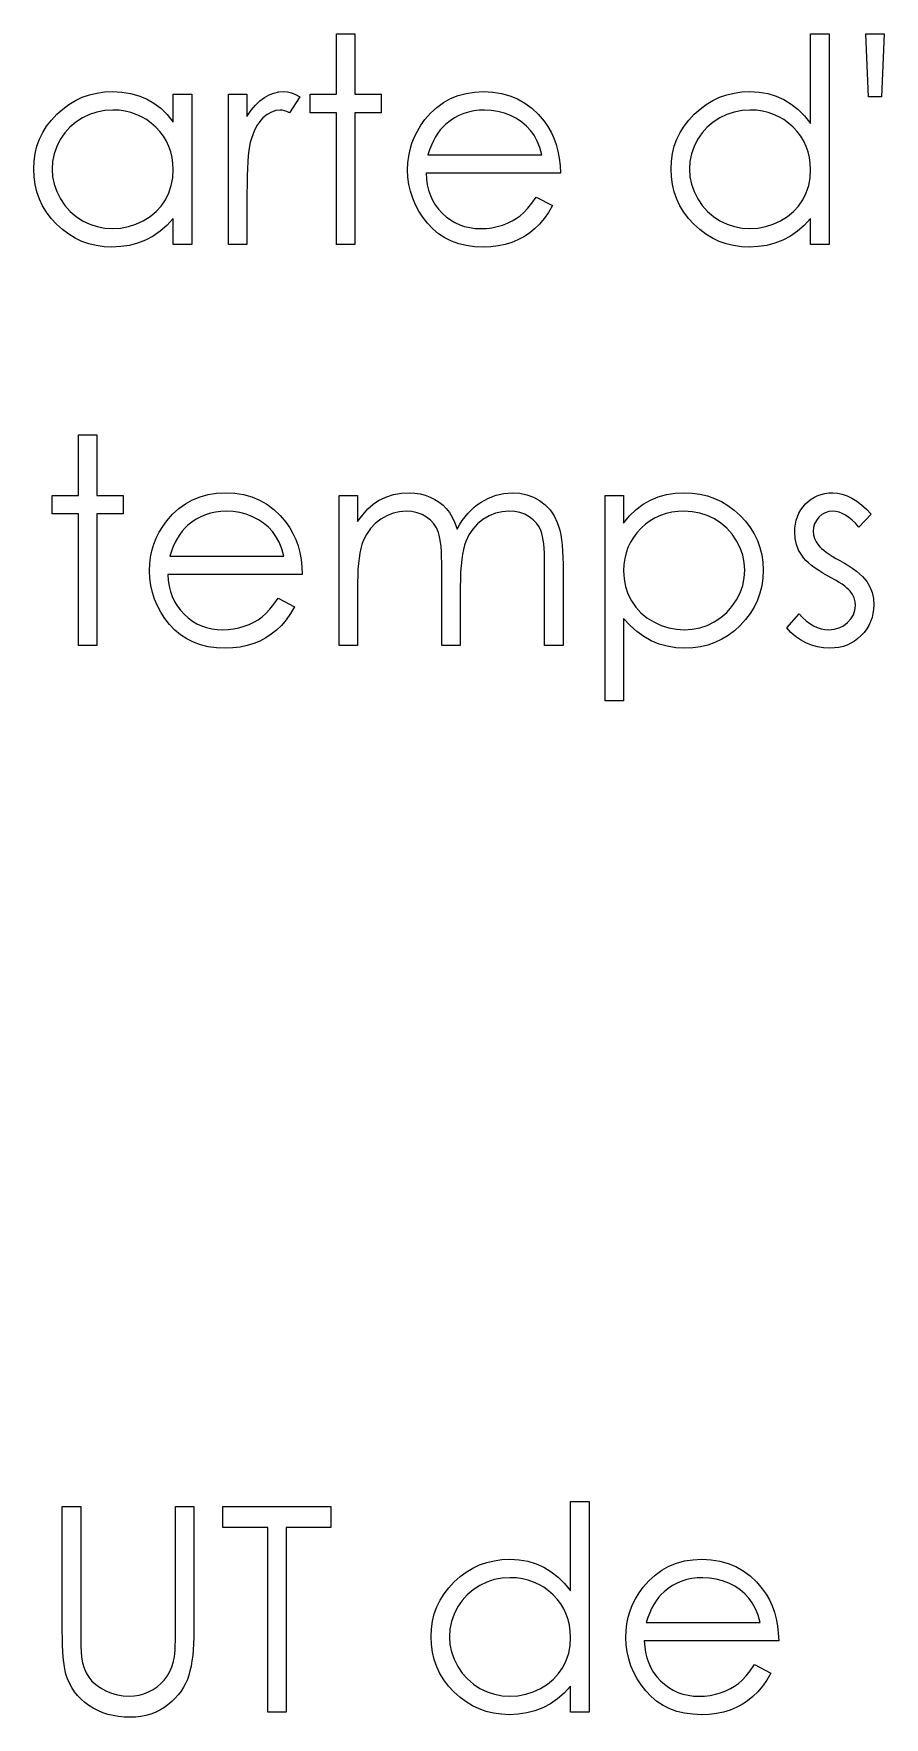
# Model space of a CAD drawing. Header units: millimetres. Extents: x 3 to 788, y -577 to 0.
# Drawn here: x 406.41 to 420.9, y -338.75 to -310.07 of the extents above; entities that cross this region are included whole.
import ezdxf

# ---------------------------------------------------------------- set-up
doc = ezdxf.new("R2010")
doc.units = ezdxf.units.MM
doc.layers.get('0').update_dxf_attribs({"lineweight": 25})

msp = doc.modelspace()

# ---------------------------------------------------------------- linework, layer by layer
at = {"color": 7, "linetype": 'Continuous', "flags": 128}
for points in [[(411.567, -310.074), (411.881, -310.074), (411.881, -310.074), (411.881, -311.106), (411.881, -311.106), (412.33, -311.106), (412.33, -311.106), (412.33, -311.42), (412.33, -311.42), (411.881, -311.42), (411.881, -311.42), (411.881, -313.663), (411.881, -313.663), (411.567, -313.663), (411.567, -313.663), (411.567, -311.42), (411.567, -311.42), (411.118, -311.42), (411.118, -311.42), (411.118, -311.106), (411.118, -311.106), (411.567, -311.106), (411.567, -311.106), (411.567, -310.074)], [(419.958, -310.074), (419.958, -313.663), (419.958, -313.663), (419.644, -313.663), (419.644, -313.663), (419.644, -313.221), (419.644, -313.221), (419.535, -313.339), (419.421, -313.44), (419.299, -313.524), (419.171, -313.591), (419.037, -313.642), (418.898, -313.679), (418.751, -313.701), (418.599, -313.708), (418.599, -313.708), (418.464, -313.702), (418.333, -313.684), (418.208, -313.653), (418.087, -313.611), (417.972, -313.557), (417.861, -313.49), (417.756, -313.412), (417.656, -313.32), (417.564, -313.221), (417.485, -313.116), (417.418, -313.006), (417.363, -312.891), (417.32, -312.77), (417.29, -312.645), (417.272, -312.513), (417.266, -312.377), (417.266, -312.377), (417.272, -312.244), (417.29, -312.115), (417.321, -311.992), (417.364, -311.873), (417.42, -311.759), (417.487, -311.65), (417.567, -311.546), (417.66, -311.447), (417.761, -311.357), (417.867, -311.278), (417.978, -311.211), (418.094, -311.157), (418.216, -311.115), (418.342, -311.085), (418.473, -311.067), (418.609, -311.061), (418.609, -311.061), (418.765, -311.069), (418.914, -311.094), (419.055, -311.137), (419.188, -311.196), (419.314, -311.272), (419.432, -311.364), (419.541, -311.474), (419.644, -311.601), (419.644, -311.601), (419.644, -310.074), (419.644, -310.074), (419.958, -310.074)], [(420.851, -311.15), (420.633, -311.15), (420.633, -311.15), (420.586, -310.074), (420.586, -310.074), (420.9, -310.074), (420.9, -310.074), (420.851, -311.15)], [(409.099, -311.106), (409.099, -313.663), (409.099, -313.663), (408.785, -313.663), (408.785, -313.663), (408.785, -313.221), (408.785, -313.221), (408.676, -313.339), (408.562, -313.44), (408.44, -313.524), (408.312, -313.591), (408.178, -313.642), (408.039, -313.679), (407.892, -313.701), (407.74, -313.708), (407.74, -313.708), (407.605, -313.702), (407.474, -313.684), (407.349, -313.653), (407.228, -313.611), (407.113, -313.557), (407.003, -313.49), (406.897, -313.412), (406.797, -313.32), (406.705, -313.221), (406.626, -313.116), (406.559, -313.006), (406.504, -312.891), (406.461, -312.77), (406.431, -312.645), (406.413, -312.513), (406.407, -312.377), (406.407, -312.377), (406.413, -312.244), (406.431, -312.115), (406.462, -311.992), (406.505, -311.873), (406.561, -311.759), (406.628, -311.65), (406.708, -311.546), (406.801, -311.447), (406.902, -311.357), (407.008, -311.278), (407.119, -311.211), (407.235, -311.157), (407.357, -311.115), (407.483, -311.085), (407.614, -311.067), (407.75, -311.061), (407.75, -311.061), (407.906, -311.068), (408.055, -311.092), (408.196, -311.131), (408.329, -311.185), (408.455, -311.256), (408.573, -311.345), (408.682, -311.453), (408.785, -311.579), (408.785, -311.579), (408.785, -311.106), (408.785, -311.106), (409.099, -311.106)], [(409.727, -311.106), (410.041, -311.106), (410.041, -311.106), (410.041, -311.482), (410.041, -311.482), (410.113, -311.378), (410.186, -311.29), (410.261, -311.218), (410.338, -311.16), (410.418, -311.117), (410.499, -311.085), (410.581, -311.067), (410.665, -311.061), (410.665, -311.061), (410.73, -311.066), (410.798, -311.082), (410.867, -311.11), (410.939, -311.148), (410.939, -311.148), (410.766, -311.42), (410.766, -311.42), (410.721, -311.401), (410.678, -311.386), (410.64, -311.378), (410.606, -311.375), (410.606, -311.375), (410.531, -311.383), (410.456, -311.408), (410.384, -311.451), (410.313, -311.509), (410.278, -311.545), (410.246, -311.586), (410.216, -311.631), (410.188, -311.681), (410.162, -311.735), (410.139, -311.794), (410.117, -311.858), (410.097, -311.926), (410.097, -311.926), (410.084, -311.987), (410.073, -312.062), (410.063, -312.151), (410.055, -312.254), (410.049, -312.37), (410.045, -312.501), (410.042, -312.645), (410.041, -312.804), (410.041, -312.804), (410.041, -313.663), (410.041, -313.663), (409.727, -313.663), (409.727, -313.663), (409.727, -311.106)], [(414.967, -312.856), (415.246, -313.002), (415.246, -313.002), (415.178, -313.119), (415.104, -313.224), (415.025, -313.318), (414.941, -313.4), (414.852, -313.47), (414.758, -313.532), (414.658, -313.585), (414.553, -313.63), (414.441, -313.664), (414.323, -313.689), (414.197, -313.703), (414.065, -313.708), (414.065, -313.708), (413.918, -313.702), (413.779, -313.683), (413.648, -313.651), (413.526, -313.607), (413.412, -313.55), (413.306, -313.481), (413.208, -313.399), (413.119, -313.304), (413.039, -313.202), (412.97, -313.096), (412.912, -312.987), (412.864, -312.874), (412.826, -312.758), (412.799, -312.64), (412.784, -312.517), (412.778, -312.391), (412.778, -312.391), (412.783, -312.274), (412.797, -312.159), (412.82, -312.047), (412.852, -311.939), (412.893, -311.833), (412.944, -311.732), (413.004, -311.633), (413.073, -311.537), (413.073, -311.537), (413.17, -311.426), (413.275, -311.329), (413.388, -311.247), (413.51, -311.18), (413.639, -311.128), (413.775, -311.09), (413.92, -311.068), (414.073, -311.061), (414.073, -311.061), (414.23, -311.068), (414.379, -311.092), (414.52, -311.132), (414.652, -311.186), (414.777, -311.257), (414.894, -311.344), (415.002, -311.446), (415.103, -311.564), (415.103, -311.564), (415.167, -311.656), (415.222, -311.753), (415.27, -311.856), (415.309, -311.964), (415.34, -312.077), (415.362, -312.197), (415.375, -312.321), (415.381, -312.452), (415.381, -312.452), (413.092, -312.452), (413.092, -312.452), (413.099, -312.553), (413.113, -312.649), (413.135, -312.741), (413.166, -312.828), (413.204, -312.91), (413.25, -312.988), (413.305, -313.061), (413.367, -313.13), (413.436, -313.191), (413.508, -313.245), (413.585, -313.291), (413.665, -313.328), (413.749, -313.357), (413.838, -313.377), (413.93, -313.39), (414.026, -313.394), (414.026, -313.394), (414.12, -313.391), (414.211, -313.379), (414.303, -313.36), (414.392, -313.334), (414.479, -313.302), (414.558, -313.264), (414.63, -313.222), (414.696, -313.175), (414.76, -313.119), (414.826, -313.046), (414.896, -312.959), (414.967, -312.856)], [(407.754, -311.375), (407.617, -311.383), (407.485, -311.408), (407.359, -311.449), (407.237, -311.507), (407.125, -311.579), (407.025, -311.665), (406.937, -311.764), (406.86, -311.877), (406.799, -311.997), (406.756, -312.122), (406.729, -312.25), (406.721, -312.381), (406.721, -312.381), (406.73, -312.511), (406.756, -312.639), (406.8, -312.764), (406.862, -312.886), (406.939, -312.999), (407.027, -313.1), (407.128, -313.187), (407.241, -313.26), (407.362, -313.319), (407.488, -313.36), (407.617, -313.386), (407.751, -313.394), (407.751, -313.394), (407.887, -313.386), (408.02, -313.361), (408.148, -313.32), (408.273, -313.262), (408.389, -313.189), (408.491, -313.105), (408.578, -313.009), (408.652, -312.902), (408.71, -312.785), (408.752, -312.66), (408.776, -312.529), (408.785, -312.39), (408.785, -312.39), (408.78, -312.284), (408.766, -312.183), (408.743, -312.085), (408.71, -311.993), (408.668, -311.904), (408.617, -311.82), (408.557, -311.741), (408.487, -311.666), (408.41, -311.598), (408.33, -311.538), (408.244, -311.488), (408.155, -311.448), (408.061, -311.415), (407.963, -311.393), (407.861, -311.379), (407.754, -311.375)], [(415.067, -312.138), (415.03, -312.014), (414.984, -311.903), (414.932, -311.805), (414.871, -311.721), (414.802, -311.647), (414.723, -311.58), (414.633, -311.521), (414.533, -311.47), (414.426, -311.428), (414.316, -311.399), (414.204, -311.38), (414.089, -311.375), (414.089, -311.375), (413.995, -311.378), (413.904, -311.39), (413.816, -311.408), (413.733, -311.434), (413.651, -311.469), (413.574, -311.509), (413.501, -311.559), (413.43, -311.615), (413.43, -311.615), (413.381, -311.661), (413.335, -311.713), (413.292, -311.77), (413.253, -311.832), (413.217, -311.901), (413.183, -311.974), (413.153, -312.053), (413.125, -312.138), (413.125, -312.138), (415.067, -312.138)], [(418.613, -311.375), (418.476, -311.383), (418.344, -311.408), (418.218, -311.449), (418.096, -311.507), (417.984, -311.579), (417.884, -311.665), (417.796, -311.764), (417.719, -311.877), (417.658, -311.997), (417.615, -312.122), (417.588, -312.25), (417.58, -312.381), (417.58, -312.381), (417.589, -312.511), (417.615, -312.639), (417.659, -312.764), (417.721, -312.886), (417.798, -312.999), (417.886, -313.1), (417.987, -313.187), (418.1, -313.26), (418.221, -313.319), (418.347, -313.36), (418.476, -313.386), (418.61, -313.394), (418.61, -313.394), (418.746, -313.386), (418.879, -313.361), (419.007, -313.32), (419.132, -313.262), (419.248, -313.189), (419.35, -313.105), (419.437, -313.009), (419.511, -312.902), (419.569, -312.785), (419.611, -312.66), (419.635, -312.529), (419.644, -312.39), (419.644, -312.39), (419.639, -312.284), (419.625, -312.183), (419.602, -312.085), (419.569, -311.993), (419.527, -311.904), (419.476, -311.82), (419.416, -311.741), (419.346, -311.666), (419.269, -311.598), (419.189, -311.538), (419.103, -311.488), (419.014, -311.448), (418.92, -311.415), (418.822, -311.393), (418.72, -311.379), (418.613, -311.375)], [(407.169, -316.907), (407.483, -316.907), (407.483, -316.907), (407.483, -317.939), (407.483, -317.939), (407.932, -317.939), (407.932, -317.939), (407.932, -318.253), (407.932, -318.253), (407.483, -318.253), (407.483, -318.253), (407.483, -320.497), (407.483, -320.497), (407.169, -320.497), (407.169, -320.497), (407.169, -318.253), (407.169, -318.253), (406.721, -318.253), (406.721, -318.253), (406.721, -317.939), (406.721, -317.939), (407.169, -317.939), (407.169, -317.939), (407.169, -316.907)], [(410.57, -319.689), (410.849, -319.835), (410.849, -319.835), (410.78, -319.953), (410.707, -320.058), (410.628, -320.152), (410.544, -320.233), (410.455, -320.304), (410.361, -320.366), (410.261, -320.419), (410.155, -320.463), (410.044, -320.497), (409.925, -320.522), (409.8, -320.537), (409.667, -320.541), (409.667, -320.541), (409.52, -320.535), (409.381, -320.516), (409.251, -320.485), (409.128, -320.441), (409.015, -320.384), (408.909, -320.314), (408.811, -320.232), (408.722, -320.138), (408.642, -320.035), (408.572, -319.929), (408.514, -319.82), (408.466, -319.707), (408.429, -319.591), (408.402, -319.473), (408.387, -319.35), (408.381, -319.225), (408.381, -319.225), (408.386, -319.107), (408.399, -318.992), (408.422, -318.881), (408.455, -318.772), (408.496, -318.667), (408.546, -318.565), (408.607, -318.466), (408.675, -318.371), (408.675, -318.371), (408.773, -318.259), (408.878, -318.162), (408.991, -318.081), (409.112, -318.013), (409.241, -317.961), (409.378, -317.923), (409.522, -317.902), (409.675, -317.894), (409.675, -317.894), (409.832, -317.902), (409.982, -317.926), (410.123, -317.965), (410.255, -318.02), (410.38, -318.09), (410.496, -318.177), (410.605, -318.28), (410.705, -318.397), (410.705, -318.397), (410.77, -318.489), (410.825, -318.586), (410.873, -318.689), (410.911, -318.797), (410.942, -318.911), (410.965, -319.03), (410.978, -319.155), (410.983, -319.285), (410.983, -319.285), (408.695, -319.285), (408.695, -319.285), (408.701, -319.386), (408.715, -319.483), (408.738, -319.575), (408.769, -319.662), (408.807, -319.744), (408.853, -319.821), (408.907, -319.894), (408.97, -319.963), (409.039, -320.025), (409.111, -320.079), (409.187, -320.124), (409.268, -320.161), (409.352, -320.19), (409.44, -320.211), (409.532, -320.223), (409.628, -320.227), (409.628, -320.227), (409.722, -320.224), (409.814, -320.213), (409.905, -320.194), (409.995, -320.168), (410.081, -320.136), (410.16, -320.098), (410.233, -320.056), (410.298, -320.009), (410.362, -319.952), (410.429, -319.879), (410.498, -319.792), (410.57, -319.689)], [(411.612, -317.939), (411.926, -317.939), (411.926, -317.939), (411.926, -318.383), (411.926, -318.383), (412.013, -318.268), (412.101, -318.17), (412.19, -318.089), (412.281, -318.024), (412.281, -318.024), (412.407, -317.967), (412.538, -317.926), (412.671, -317.902), (412.808, -317.894), (412.808, -317.894), (412.9, -317.899), (412.99, -317.912), (413.078, -317.935), (413.163, -317.968), (413.243, -318.008), (413.315, -318.053), (413.381, -318.105), (413.437, -318.163), (413.489, -318.231), (413.537, -318.311), (413.581, -318.404), (413.622, -318.512), (413.622, -318.512), (413.664, -318.438), (413.709, -318.369), (413.756, -318.305), (413.806, -318.245), (413.859, -318.19), (413.913, -318.139), (413.971, -318.093), (414.031, -318.052), (414.156, -317.983), (414.286, -317.933), (414.42, -317.904), (414.56, -317.894), (414.56, -317.894), (414.688, -317.902), (414.809, -317.927), (414.922, -317.969), (415.027, -318.027), (415.122, -318.1), (415.204, -318.186), (415.272, -318.285), (415.328, -318.398), (415.351, -318.461), (415.37, -318.532), (415.387, -318.61), (415.401, -318.695), (415.412, -318.788), (415.419, -318.888), (415.424, -318.996), (415.426, -319.111), (415.426, -319.111), (415.426, -320.497), (415.426, -320.497), (415.112, -320.497), (415.112, -320.497), (415.112, -319.11), (415.112, -319.11), (415.111, -319.012), (415.108, -318.921), (415.103, -318.839), (415.097, -318.765), (415.089, -318.699), (415.078, -318.641), (415.066, -318.59), (415.052, -318.548), (415.017, -318.475), (414.971, -318.409), (414.915, -318.352), (414.849, -318.301), (414.774, -318.261), (414.691, -318.231), (414.602, -318.214), (414.505, -318.208), (414.505, -318.208), (414.387, -318.217), (414.274, -318.243), (414.165, -318.287), (414.062, -318.348), (413.968, -318.424), (413.888, -318.512), (413.822, -318.611), (413.768, -318.722), (413.747, -318.785), (413.728, -318.858), (413.712, -318.941), (413.699, -319.033), (413.689, -319.136), (413.681, -319.248), (413.677, -319.37), (413.676, -319.502), (413.676, -319.502), (413.676, -320.497), (413.676, -320.497), (413.362, -320.497), (413.362, -320.497), (413.362, -319.196), (413.362, -319.196), (413.361, -319.086), (413.358, -318.984), (413.353, -318.892), (413.347, -318.81), (413.339, -318.736), (413.329, -318.672), (413.317, -318.617), (413.303, -318.571), (413.268, -318.493), (413.223, -318.423), (413.166, -318.361), (413.099, -318.308), (413.023, -318.264), (412.94, -318.233), (412.85, -318.214), (412.753, -318.208), (412.753, -318.208), (412.64, -318.217), (412.529, -318.243), (412.423, -318.285), (412.321, -318.345), (412.227, -318.419), (412.145, -318.505), (412.077, -318.603), (412.023, -318.713), (412, -318.775), (411.98, -318.843), (411.964, -318.92), (411.95, -319.005), (411.939, -319.097), (411.932, -319.197), (411.927, -319.305), (411.926, -319.42), (411.926, -319.42), (411.926, -320.497), (411.926, -320.497), (411.612, -320.497), (411.612, -320.497), (411.612, -317.939)], [(416.144, -317.939), (416.458, -317.939), (416.458, -317.939), (416.458, -318.412), (416.458, -318.412), (416.561, -318.286), (416.671, -318.179), (416.789, -318.089), (416.914, -318.018), (417.047, -317.964), (417.188, -317.925), (417.336, -317.902), (417.491, -317.894), (417.491, -317.894), (417.627, -317.9), (417.759, -317.918), (417.885, -317.948), (418.007, -317.991), (418.123, -318.045), (418.234, -318.111), (418.34, -318.19), (418.441, -318.28), (418.534, -318.379), (418.614, -318.484), (418.682, -318.592), (418.737, -318.706), (418.781, -318.825), (418.812, -318.949), (418.83, -319.078), (418.836, -319.211), (418.836, -319.211), (418.83, -319.347), (418.812, -319.478), (418.781, -319.603), (418.739, -319.724), (418.683, -319.84), (418.616, -319.95), (418.537, -320.054), (418.445, -320.154), (418.345, -320.245), (418.239, -320.323), (418.129, -320.39), (418.014, -320.445), (417.893, -320.487), (417.768, -320.517), (417.636, -320.535), (417.501, -320.541), (417.501, -320.541), (417.349, -320.534), (417.202, -320.509), (417.063, -320.47), (416.929, -320.414), (416.802, -320.342), (416.681, -320.255), (416.567, -320.152), (416.458, -320.033), (416.458, -320.033), (416.458, -321.439), (416.458, -321.439), (416.144, -321.439), (416.144, -321.439), (416.144, -317.939)], [(420.676, -318.258), (420.463, -318.477), (420.463, -318.477), (420.407, -318.414), (420.35, -318.36), (420.294, -318.313), (420.24, -318.275), (420.184, -318.246), (420.13, -318.225), (420.075, -318.212), (420.021, -318.208), (420.021, -318.208), (419.955, -318.214), (419.894, -318.234), (419.837, -318.266), (419.786, -318.312), (419.743, -318.366), (419.713, -318.423), (419.695, -318.486), (419.689, -318.552), (419.689, -318.552), (419.694, -318.613), (419.71, -318.671), (419.738, -318.728), (419.776, -318.784), (419.776, -318.784), (419.8, -318.813), (419.831, -318.843), (419.867, -318.874), (419.91, -318.906), (419.959, -318.94), (420.014, -318.974), (420.074, -319.011), (420.141, -319.048), (420.141, -319.048), (420.222, -319.094), (420.296, -319.14), (420.364, -319.186), (420.425, -319.23), (420.479, -319.275), (420.527, -319.319), (420.568, -319.364), (420.601, -319.407), (420.601, -319.407), (420.653, -319.498), (420.691, -319.594), (420.713, -319.695), (420.721, -319.802), (420.721, -319.802), (420.717, -319.878), (420.707, -319.951), (420.691, -320.021), (420.667, -320.088), (420.637, -320.152), (420.6, -320.213), (420.557, -320.272), (420.506, -320.327), (420.451, -320.377), (420.393, -320.421), (420.331, -320.457), (420.266, -320.487), (420.197, -320.511), (420.125, -320.528), (420.05, -320.538), (419.971, -320.541), (419.971, -320.541), (419.865, -320.536), (419.762, -320.518), (419.661, -320.49), (419.562, -320.45), (419.469, -320.399), (419.384, -320.34), (419.308, -320.272), (419.24, -320.195), (419.24, -320.195), (419.448, -319.958), (419.448, -319.958), (419.508, -320.021), (419.569, -320.076), (419.632, -320.122), (419.694, -320.16), (419.758, -320.19), (419.823, -320.211), (419.888, -320.223), (419.955, -320.227), (419.955, -320.227), (420.045, -320.22), (420.129, -320.197), (420.205, -320.159), (420.275, -320.105), (420.332, -320.041), (420.374, -319.971), (420.398, -319.896), (420.407, -319.816), (420.407, -319.816), (420.401, -319.749), (420.385, -319.686), (420.358, -319.627), (420.32, -319.572), (420.32, -319.572), (420.296, -319.545), (420.264, -319.516), (420.226, -319.486), (420.181, -319.453), (420.129, -319.42), (420.07, -319.385), (420.005, -319.347), (419.933, -319.308), (419.933, -319.308), (419.855, -319.264), (419.783, -319.22), (419.719, -319.176), (419.66, -319.132), (419.608, -319.089), (419.563, -319.045), (419.524, -319.002), (419.492, -318.959), (419.492, -318.959), (419.44, -318.87), (419.404, -318.774), (419.382, -318.673), (419.375, -318.565), (419.375, -318.565), (419.377, -318.494), (419.386, -318.427), (419.4, -318.362), (419.42, -318.301), (419.446, -318.243), (419.478, -318.187), (419.515, -318.135), (419.558, -318.085), (419.605, -318.041), (419.656, -318.002), (419.709, -317.969), (419.765, -317.942), (419.825, -317.921), (419.887, -317.906), (419.952, -317.897), (420.021, -317.894), (420.021, -317.894), (420.102, -317.9), (420.184, -317.916), (420.266, -317.945), (420.348, -317.985), (420.429, -318.036), (420.511, -318.099), (420.594, -318.172), (420.676, -318.258)], [(410.669, -318.971), (410.632, -318.847), (410.587, -318.736), (410.534, -318.639), (410.474, -318.555), (410.405, -318.48), (410.325, -318.414), (410.235, -318.355), (410.135, -318.304), (410.029, -318.261), (409.918, -318.232), (409.806, -318.214), (409.691, -318.208), (409.691, -318.208), (409.597, -318.212), (409.506, -318.223), (409.419, -318.242), (409.335, -318.268), (409.254, -318.302), (409.177, -318.343), (409.103, -318.392), (409.032, -318.448), (409.032, -318.448), (408.983, -318.494), (408.938, -318.546), (408.895, -318.603), (408.856, -318.665), (408.819, -318.734), (408.785, -318.808), (408.755, -318.886), (408.728, -318.971), (408.728, -318.971), (410.669, -318.971)], [(417.488, -318.208), (417.382, -318.212), (417.28, -318.226), (417.181, -318.249), (417.087, -318.281), (416.998, -318.322), (416.913, -318.372), (416.832, -318.431), (416.755, -318.499), (416.686, -318.574), (416.625, -318.653), (416.574, -318.737), (416.532, -318.826), (416.5, -318.918), (416.477, -319.016), (416.463, -319.118), (416.458, -319.223), (416.458, -319.223), (416.466, -319.362), (416.491, -319.493), (416.532, -319.618), (416.59, -319.735), (416.664, -319.842), (416.752, -319.939), (416.855, -320.023), (416.971, -320.095), (417.097, -320.153), (417.226, -320.194), (417.357, -320.219), (417.493, -320.227), (417.493, -320.227), (417.627, -320.219), (417.756, -320.194), (417.881, -320.152), (418.002, -320.093), (418.115, -320.02), (418.216, -319.933), (418.304, -319.833), (418.38, -319.719), (418.442, -319.597), (418.487, -319.472), (418.513, -319.345), (418.522, -319.214), (418.522, -319.214), (418.514, -319.083), (418.487, -318.956), (418.443, -318.831), (418.382, -318.71), (418.306, -318.597), (418.218, -318.498), (418.117, -318.412), (418.005, -318.34), (417.884, -318.282), (417.758, -318.241), (417.626, -318.217), (417.488, -318.208)], [(406.894, -335.163), (407.209, -335.163), (407.209, -335.163), (407.209, -337.26), (407.209, -337.26), (407.209, -337.349), (407.209, -337.429), (407.211, -337.501), (407.212, -337.563), (407.214, -337.617), (407.216, -337.662), (407.219, -337.699), (407.223, -337.726), (407.223, -337.726), (407.24, -337.824), (407.266, -337.914), (407.301, -337.996), (407.344, -338.069), (407.398, -338.135), (407.465, -338.196), (407.544, -338.251), (407.636, -338.301), (407.735, -338.341), (407.834, -338.371), (407.934, -338.388), (408.033, -338.394), (408.033, -338.394), (408.119, -338.389), (408.203, -338.376), (408.285, -338.353), (408.365, -338.321), (408.442, -338.28), (408.511, -338.233), (408.574, -338.179), (408.631, -338.118), (408.681, -338.05), (408.724, -337.974), (408.759, -337.893), (408.788, -337.804), (408.788, -337.804), (408.797, -337.767), (408.804, -337.72), (408.81, -337.665), (408.815, -337.602), (408.819, -337.53), (408.822, -337.448), (408.823, -337.358), (408.824, -337.26), (408.824, -337.26), (408.824, -335.163), (408.824, -335.163), (409.138, -335.163), (409.138, -335.163), (409.138, -337.277), (409.138, -337.277), (409.137, -337.391), (409.132, -337.5), (409.125, -337.604), (409.116, -337.701), (409.103, -337.793), (409.088, -337.879), (409.07, -337.961), (409.049, -338.036), (409.025, -338.107), (408.994, -338.175), (408.958, -338.242), (408.917, -338.306), (408.869, -338.368), (408.816, -338.427), (408.758, -338.484), (408.694, -338.539), (408.626, -338.589), (408.555, -338.632), (408.479, -338.67), (408.401, -338.7), (408.318, -338.723), (408.233, -338.74), (408.143, -338.75), (408.051, -338.753), (408.051, -338.753), (407.95, -338.75), (407.853, -338.74), (407.76, -338.724), (407.67, -338.703), (407.584, -338.674), (407.502, -338.639), (407.423, -338.598), (407.348, -338.551), (407.278, -338.499), (407.214, -338.442), (407.156, -338.381), (407.104, -338.316), (407.059, -338.247), (407.019, -338.173), (406.985, -338.096), (406.957, -338.015), (406.957, -338.015), (406.942, -337.959), (406.93, -337.892), (406.919, -337.815), (406.91, -337.728), (406.904, -337.631), (406.899, -337.523), (406.895, -337.405), (406.894, -337.277), (406.894, -337.277), (406.894, -335.163)], [(409.632, -335.522), (409.632, -335.163), (409.632, -335.163), (411.471, -335.163), (411.471, -335.163), (411.471, -335.522), (411.471, -335.522), (410.709, -335.522), (410.709, -335.522), (410.709, -338.663), (410.709, -338.663), (410.394, -338.663), (410.394, -338.663), (410.394, -335.522), (410.394, -335.522), (409.632, -335.522)], [(415.869, -335.074), (415.869, -338.663), (415.869, -338.663), (415.555, -338.663), (415.555, -338.663), (415.555, -338.221), (415.555, -338.221), (415.446, -338.339), (415.332, -338.44), (415.21, -338.524), (415.082, -338.591), (414.948, -338.642), (414.809, -338.679), (414.662, -338.701), (414.51, -338.708), (414.51, -338.708), (414.375, -338.702), (414.244, -338.684), (414.119, -338.653), (413.998, -338.611), (413.883, -338.557), (413.773, -338.49), (413.667, -338.412), (413.567, -338.32), (413.475, -338.221), (413.396, -338.116), (413.329, -338.006), (413.274, -337.891), (413.231, -337.77), (413.201, -337.645), (413.183, -337.513), (413.177, -337.377), (413.177, -337.377), (413.183, -337.244), (413.201, -337.115), (413.232, -336.992), (413.275, -336.873), (413.331, -336.759), (413.398, -336.65), (413.478, -336.546), (413.571, -336.447), (413.672, -336.357), (413.778, -336.278), (413.889, -336.211), (414.005, -336.157), (414.127, -336.115), (414.253, -336.085), (414.384, -336.067), (414.52, -336.061), (414.52, -336.061), (414.676, -336.069), (414.825, -336.094), (414.966, -336.137), (415.099, -336.196), (415.225, -336.272), (415.343, -336.364), (415.452, -336.474), (415.555, -336.601), (415.555, -336.601), (415.555, -335.074), (415.555, -335.074), (415.869, -335.074)], [(418.686, -337.856), (418.965, -338.002), (418.965, -338.002), (418.896, -338.119), (418.823, -338.224), (418.744, -338.318), (418.66, -338.4), (418.571, -338.47), (418.477, -338.532), (418.377, -338.585), (418.272, -338.63), (418.16, -338.664), (418.042, -338.689), (417.916, -338.703), (417.784, -338.708), (417.784, -338.708), (417.636, -338.702), (417.498, -338.683), (417.367, -338.651), (417.244, -338.607), (417.131, -338.55), (417.025, -338.481), (416.927, -338.399), (416.838, -338.304), (416.758, -338.202), (416.688, -338.096), (416.63, -337.987), (416.583, -337.874), (416.545, -337.758), (416.518, -337.64), (416.503, -337.517), (416.497, -337.391), (416.497, -337.391), (416.502, -337.274), (416.515, -337.159), (416.538, -337.047), (416.571, -336.939), (416.612, -336.833), (416.663, -336.732), (416.723, -336.633), (416.792, -336.537), (416.792, -336.537), (416.889, -336.426), (416.994, -336.329), (417.107, -336.247), (417.228, -336.18), (417.357, -336.128), (417.494, -336.09), (417.638, -336.068), (417.791, -336.061), (417.791, -336.061), (417.948, -336.068), (418.098, -336.092), (418.239, -336.132), (418.371, -336.186), (418.496, -336.257), (418.612, -336.344), (418.721, -336.446), (418.821, -336.564), (418.821, -336.564), (418.886, -336.656), (418.941, -336.753), (418.989, -336.856), (419.027, -336.964), (419.058, -337.077), (419.081, -337.197), (419.094, -337.321), (419.1, -337.452), (419.1, -337.452), (416.811, -337.452), (416.811, -337.452), (416.817, -337.553), (416.831, -337.649), (416.854, -337.741), (416.885, -337.828), (416.923, -337.91), (416.969, -337.988), (417.024, -338.061), (417.086, -338.13), (417.155, -338.191), (417.227, -338.245), (417.303, -338.291), (417.384, -338.328), (417.468, -338.357), (417.556, -338.377), (417.648, -338.39), (417.744, -338.394), (417.744, -338.394), (417.838, -338.391), (417.93, -338.379), (418.021, -338.36), (418.111, -338.334), (418.197, -338.302), (418.277, -338.264), (418.349, -338.222), (418.415, -338.175), (418.478, -338.119), (418.545, -338.046), (418.614, -337.959), (418.686, -337.856)], [(414.524, -336.375), (414.387, -336.383), (414.255, -336.408), (414.129, -336.449), (414.007, -336.507), (413.895, -336.579), (413.795, -336.665), (413.707, -336.764), (413.63, -336.877), (413.569, -336.997), (413.526, -337.122), (413.499, -337.25), (413.491, -337.381), (413.491, -337.381), (413.5, -337.511), (413.526, -337.639), (413.57, -337.764), (413.632, -337.886), (413.709, -337.999), (413.797, -338.1), (413.898, -338.187), (414.011, -338.26), (414.132, -338.319), (414.258, -338.36), (414.387, -338.386), (414.521, -338.394), (414.521, -338.394), (414.657, -338.386), (414.79, -338.361), (414.918, -338.32), (415.043, -338.262), (415.159, -338.189), (415.261, -338.105), (415.348, -338.009), (415.422, -337.902), (415.48, -337.785), (415.522, -337.66), (415.546, -337.529), (415.555, -337.39), (415.555, -337.39), (415.55, -337.284), (415.536, -337.183), (415.513, -337.085), (415.48, -336.993), (415.438, -336.904), (415.387, -336.82), (415.327, -336.741), (415.257, -336.666), (415.18, -336.598), (415.1, -336.538), (415.014, -336.488), (414.925, -336.448), (414.831, -336.415), (414.733, -336.393), (414.631, -336.379), (414.524, -336.375)], [(418.786, -337.138), (418.748, -337.014), (418.703, -336.903), (418.65, -336.805), (418.59, -336.721), (418.521, -336.647), (418.441, -336.58), (418.352, -336.521), (418.251, -336.47), (418.145, -336.428), (418.035, -336.399), (417.922, -336.38), (417.807, -336.375), (417.807, -336.375), (417.714, -336.378), (417.622, -336.39), (417.535, -336.408), (417.451, -336.434), (417.37, -336.469), (417.293, -336.509), (417.219, -336.559), (417.148, -336.615), (417.148, -336.615), (417.099, -336.661), (417.054, -336.713), (417.011, -336.77), (416.972, -336.832), (416.935, -336.901), (416.902, -336.974), (416.871, -337.053), (416.844, -337.138), (416.844, -337.138), (418.786, -337.138)]]:
    msp.add_lwpolyline(points, dxfattribs=at)

doc.saveas('drawing.dxf')
